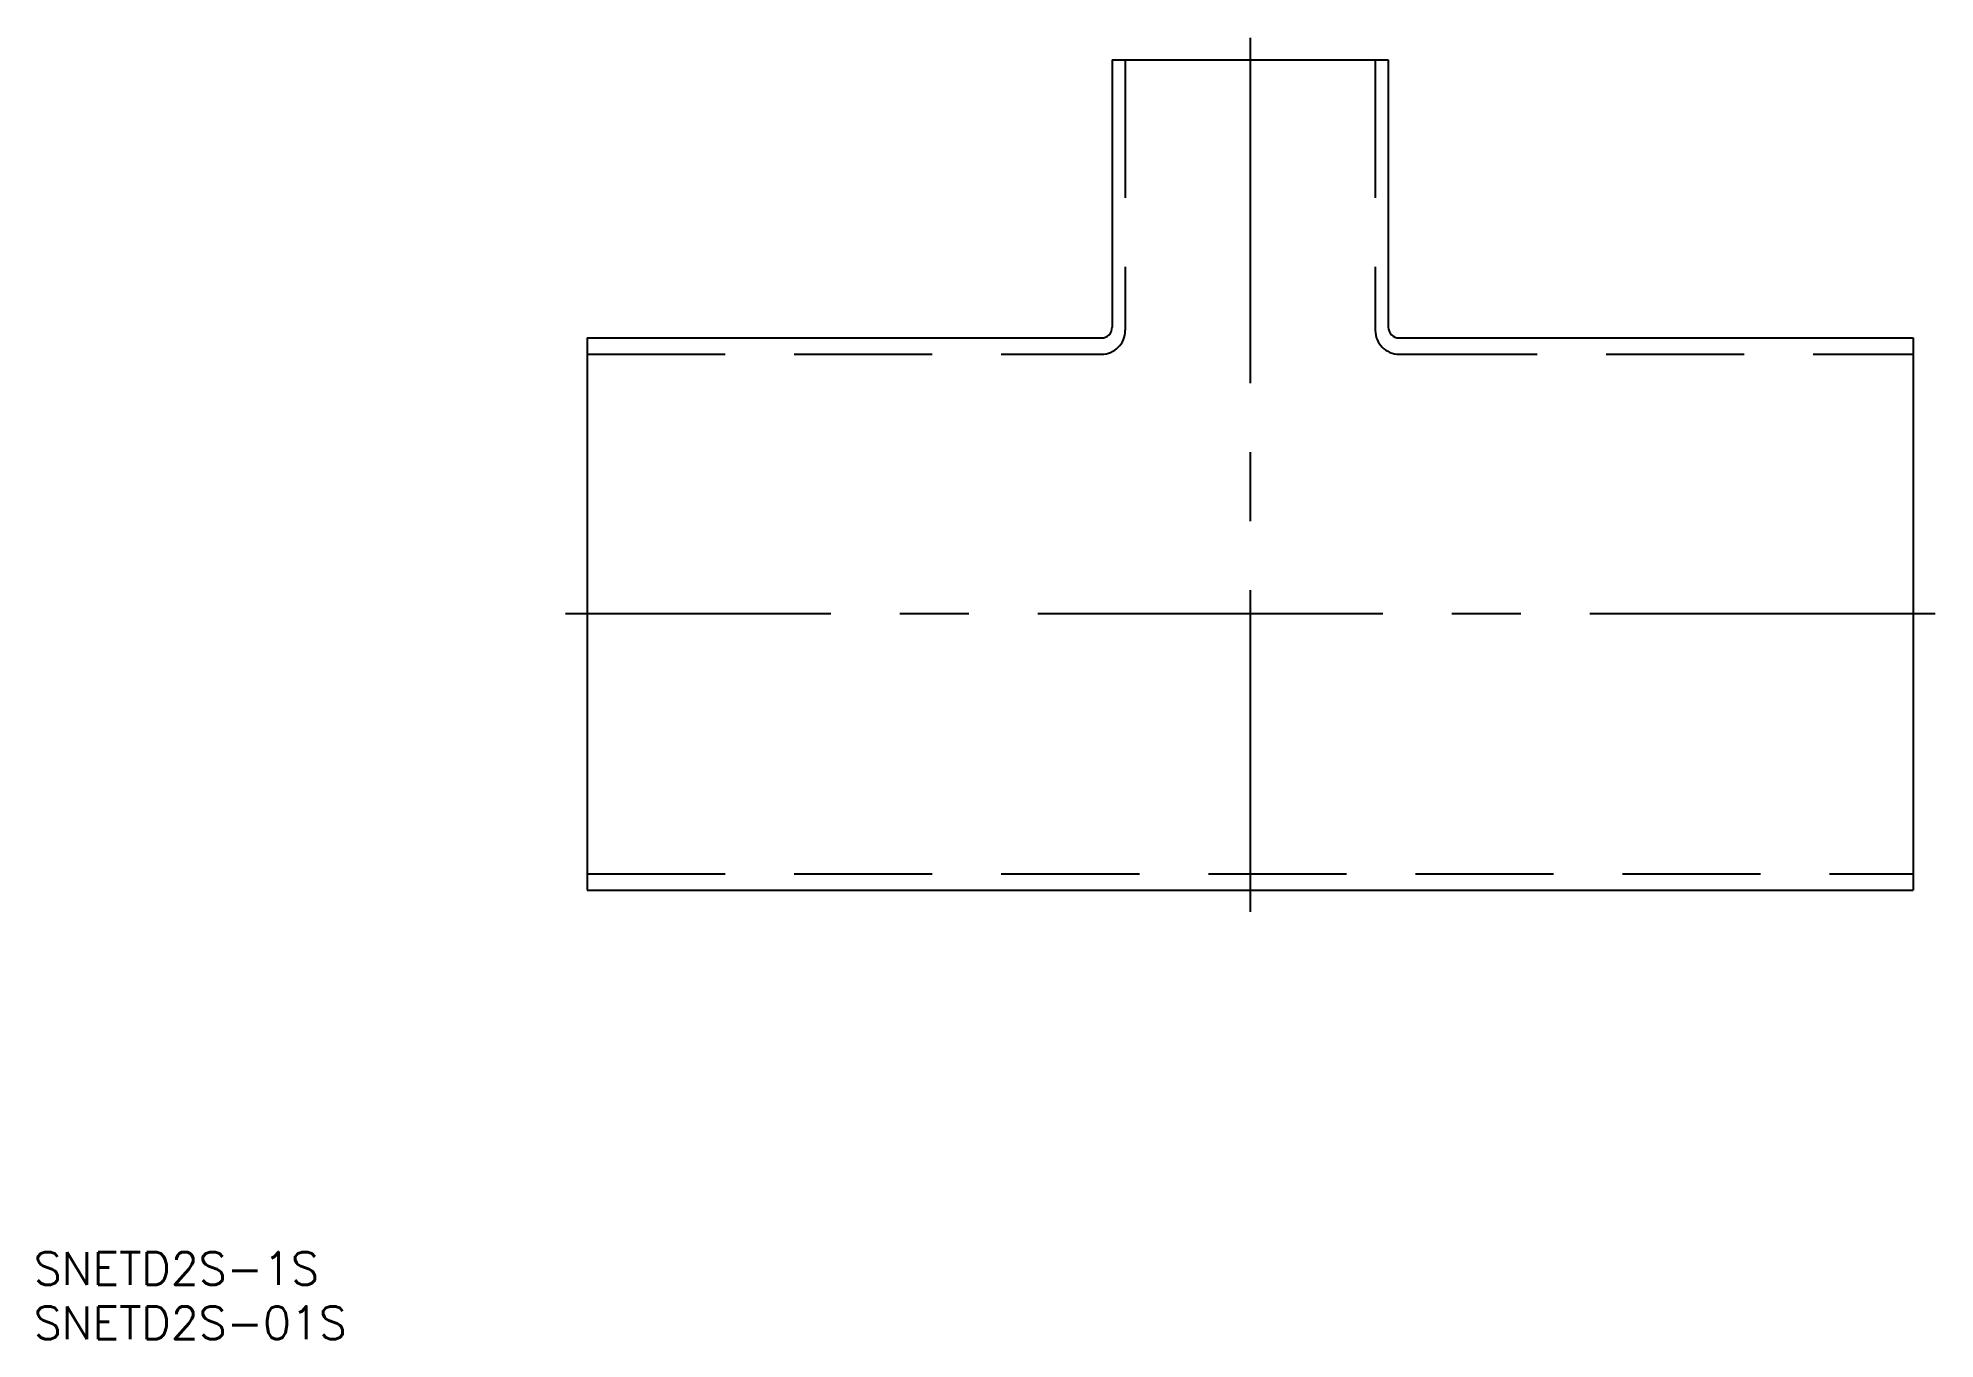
# Model space of a CAD drawing. Extents: x -112 to 63, y -67 to 53.
import ezdxf

# ---------------------------------------------------------------- set-up
doc = ezdxf.new("R2010")
doc.units = 0
doc.linetypes.add('CENTER', pattern=[50.8, 31.75, -6.35, 6.35, -6.35])
doc.linetypes.add('DASHED', pattern=[19.05, 12.7, -6.35])
doc.layers.get('0').update_dxf_attribs({"linetype": 'CONTINUOUS'})
doc.layers.add('CENTER', color=1, linetype='CENTER')
doc.layers.add('寸法線', color=3, linetype='CONTINUOUS')
doc.styles.get("Standard").update_dxf_attribs({"font": 'txt.shx', "height": 3, "bigfont": 'bigfont.shx'})

# ---------------------------------------------------------------- blocks, each defined once
blk = doc.blocks.new('*U13')
at = {"color": 7, "linetype": 'CONTINUOUS'}
blk.add_text('SNETD2S-1S', height=3, dxfattribs=at).set_placement((-111.91, -61.71))
blk = doc.blocks.new('*U14')
at = {"color": 7, "linetype": 'CONTINUOUS'}
blk.add_text('SNETD2S-01S', height=3, dxfattribs=at).set_placement((-111.91, -66.71))

msp = doc.modelspace()

# ---------------------------------------------------------------- linework, layer by layer
at = {"color": 7, "linetype": 'CONTINUOUS'}
for p, q in [((-12.7, 51), (12.7, 51)), ((-12.7, 51), (-12.7, 26.4)), ((12.7, 51), (12.7, 26.4)), ((-61, 25.4), (-13.7, 25.4)), ((-61, 25.4), (-61, -25.4)), ((13.7, 25.4), (61, 25.4)), ((61, 25.4), (61, -25.4)), ((-61, -25.4), (61, -25.4))]:
    msp.add_line(p, q, dxfattribs=at)
at = {"color": 3, "linetype": 'DASHED'}
for p, q in [((-11.5, 51), (-11.5, 26.1)), ((11.5, 51), (11.5, 26.1)), ((-61, 23.9), (-13.7, 23.9)), ((13.7, 23.9), (61, 23.9)), ((-61, -23.9), (61, -23.9))]:
    msp.add_line(p, q, dxfattribs=at)
at = {"color": 7, "linetype": 'CONTINUOUS'}
for centre, start, end in [((-13.7, 26.4), 270, 0), ((13.7, 26.4), 180, 270)]:
    msp.add_arc(centre, 1, start, end, dxfattribs=at)
at = {"color": 3, "linetype": 'DASHED'}
for centre, start, end in [((-13.7, 26.1), 270, 0), ((13.7, 26.1), 180, 270)]:
    msp.add_arc(centre, 2.2, start, end, dxfattribs=at)
at = {"layer": 'CENTER', "color": 1, "linetype": 'CENTER'}
for p, q in [((0, 53), (0, -27.4)), ((63, 0), (-63, 0))]:
    msp.add_line(p, q, dxfattribs=at)

# ---------------------------------------------------------------- block references
at = {"layer": '寸法線', "color": 7, "linetype": 'CONTINUOUS'}
for name in ['*U13', '*U14']:
    msp.add_blockref(name, (0, 0), dxfattribs=at)

doc.saveas('drawing.dxf')
